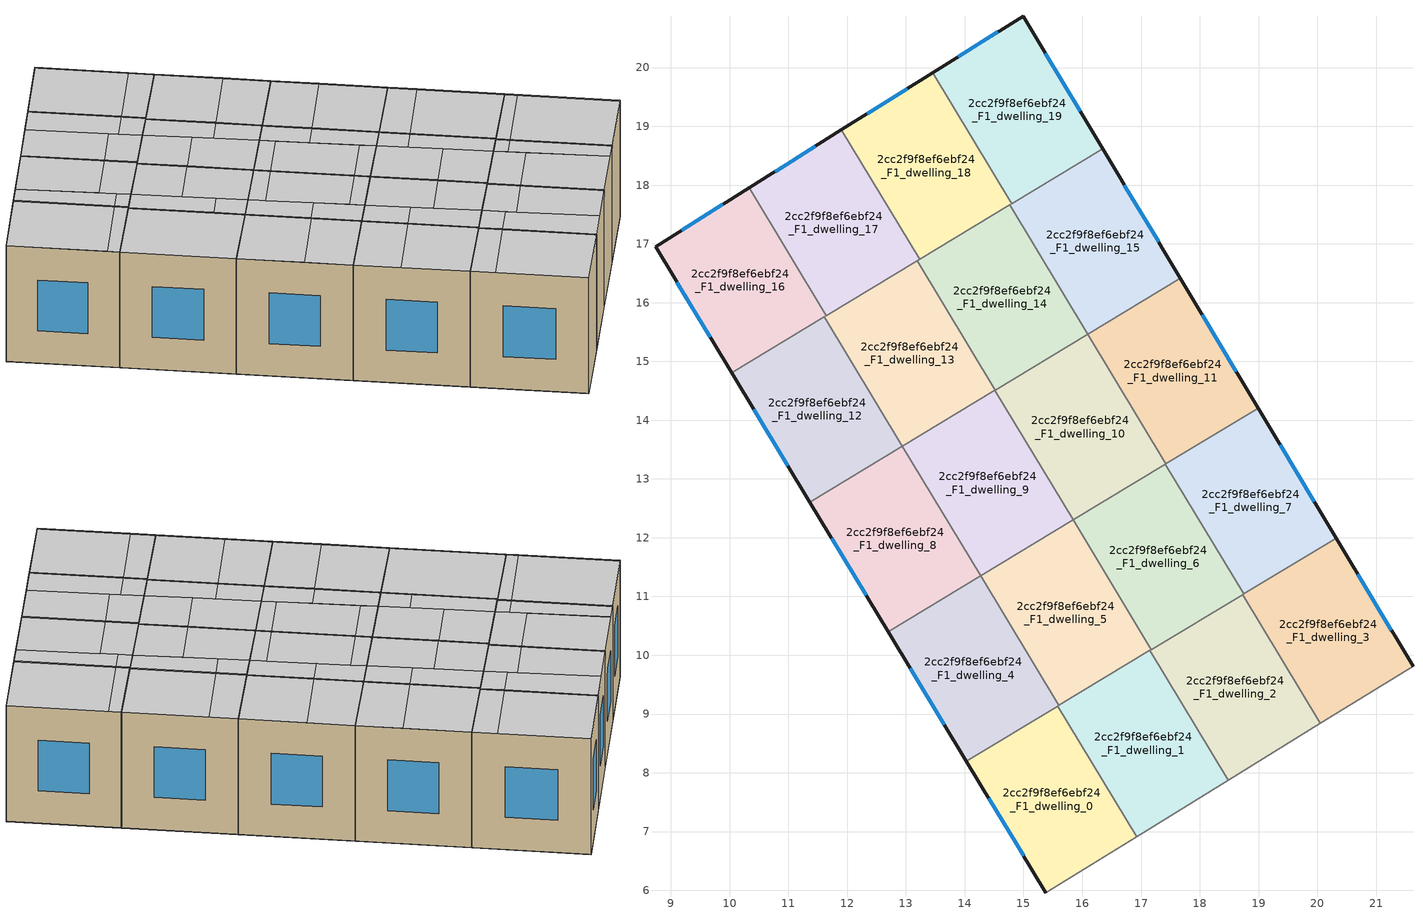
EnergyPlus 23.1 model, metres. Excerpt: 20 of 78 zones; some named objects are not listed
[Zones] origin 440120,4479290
2cc2f9f8ef6ebf24_F1_dwelling_0
 floor to 2cc2f9f8ef6ebf24_F0_dwelling_0 (EU_floor_Construction): 16.93,6.91 15.58,9.13 14.03,8.2 15.38,5.96 z3
 wall outside (EU_wall_Construction): 15.38,5.96 14.03,8.2 z3:6
 wall to 2cc2f9f8ef6ebf24_F1_dwelling_1 (EU_wall_Construction): 15.58,9.13 16.93,6.91 z3:6
 wall adiabatic (EU_wall_Construction): 16.93,6.91 15.38,5.96 z3:6
 wall to 2cc2f9f8ef6ebf24_F1_dwelling_4 (EU_wall_Construction): 14.03,8.2 15.58,9.13 z3:6
 window (EU_Window_Construction): 15,6.58 14.41,7.57 z3.84:5.16
 ceiling to 2cc2f9f8ef6ebf24_F2_dwelling_5 (EU_floor_Construction): 15.86,8.68 16.93,6.91 15.38,5.96 14.32,7.71 z6
 ceiling adiabatic (EU_roof_Construction): 15.58,9.13 15.86,8.68 14.32,7.71 14.03,8.2 z6
2cc2f9f8ef6ebf24_F1_dwelling_1
 floor to 2cc2f9f8ef6ebf24_F0_dwelling_1 (EU_floor_Construction): 18.48,7.87 17.15,10.08 15.58,9.13 16.93,6.91 z3
 wall to 2cc2f9f8ef6ebf24_F1_dwelling_2 (EU_wall_Construction): 17.15,10.08 18.48,7.87 z3:6
 wall adiabatic (EU_wall_Construction): 18.48,7.87 16.93,6.91 z3:6
 wall to 2cc2f9f8ef6ebf24_F1_dwelling_5 (EU_wall_Construction): 15.6,9.14 17.15,10.08 z3:6
 wall to 2cc2f9f8ef6ebf24_F1_dwelling_4 (EU_wall_Construction): 15.58,9.13 15.6,9.14 z3:6
 ceiling to 2cc2f9f8ef6ebf24_F2_dwelling_12 (EU_floor_Construction): 17.54,9.44 18.48,7.87 17.57,7.31 16.59,8.85 z6
 ceiling to 2cc2f9f8ef6ebf24_F2_dwelling_5 (EU_floor_Construction): 16.47,9.06 17.57,7.31 16.93,6.91 15.86,8.68 z6
 ceiling adiabatic (EU_roof_Construction): 17.15,10.08 17.54,9.44 16.6,8.85 16.19,9.5 z6; 16.19,9.5 16.47,9.06 15.86,8.68 15.58,9.13 z6
2cc2f9f8ef6ebf24_F1_dwelling_10
 floor to 2cc2f9f8ef6ebf24_F0_dwelling_10 (EU_floor_Construction): 17.42,13.26 16.09,15.46 14.52,14.51 15.85,12.3 z3
 wall to 2cc2f9f8ef6ebf24_F1_dwelling_9 (EU_wall_Construction): 15.85,12.3 14.52,14.51 z3:6
 wall to 2cc2f9f8ef6ebf24_F1_dwelling_11 (EU_wall_Construction): 16.09,15.46 17.42,13.26 z3:6
 wall to 2cc2f9f8ef6ebf24_F1_dwelling_14 (EU_wall_Construction): 14.52,14.51 16.09,15.46 z3:6
 wall to 2cc2f9f8ef6ebf24_F1_dwelling_6 (EU_wall_Construction): 17.42,13.25 15.85,12.3 z3:6
 ceiling to 2cc2f9f8ef6ebf24_F2_dwelling_9 (EU_floor_Construction): 15.74,14.83 16.72,13.28 15.66,12.61 14.71,14.19 z6
 ceiling to 2cc2f9f8ef6ebf24_F2_dwelling_16 (EU_floor_Construction): 16.66,14.52 17.42,13.26 16.92,12.95 16.14,14.19 z6
 ceiling to 2cc2f9f8ef6ebf24_F2_dwelling_10 (EU_floor_Construction): 16.72,13.27 16.92,12.95 15.85,12.3 15.66,12.61 z6
 ceiling to 2cc2f9f8ef6ebf24_F2_dwelling_8 (EU_floor_Construction): 15.55,15.13 15.74,14.83 14.71,14.19 14.52,14.51 z6
 ceiling to 2cc2f9f8ef6ebf24_F2_dwelling_15 (EU_floor_Construction): 16.09,15.46 16.66,14.52 16.14,14.19 15.55,15.13 z6
2cc2f9f8ef6ebf24_F1_dwelling_11
 floor to 2cc2f9f8ef6ebf24_F0_dwelling_11 (EU_floor_Construction): 18.99,14.21 17.67,16.41 16.09,15.46 17.42,13.26 z3
 wall outside (EU_wall_Construction): 17.67,16.41 18.99,14.21 z3:6
 wall to 2cc2f9f8ef6ebf24_F1_dwelling_15 (EU_wall_Construction): 16.1,15.46 17.67,16.41 z3:6
 wall to 2cc2f9f8ef6ebf24_F1_dwelling_7 (EU_wall_Construction): 18.99,14.21 17.42,13.26 z3:6
 window (EU_Window_Construction): 18.04,15.79 18.62,14.83 z3.84:5.16
 ceiling to 2cc2f9f8ef6ebf24_F2_dwelling_16 (EU_floor_Construction): 18.22,15.5 18.99,14.21 17.42,13.26 16.66,14.52 z6
 ceiling adiabatic (EU_roof_Construction): 17.67,16.41 18.22,15.5 16.66,14.52 16.09,15.46 z6
2cc2f9f8ef6ebf24_F1_dwelling_12
 floor to 2cc2f9f8ef6ebf24_F0_dwelling_12 (EU_floor_Construction): 12.94,13.56 11.61,15.76 10.03,14.81 11.36,12.61 z3
 wall outside (EU_wall_Construction): 11.36,12.61 10.03,14.81 z3:6
 wall to 2cc2f9f8ef6ebf24_F1_dwelling_13 (EU_wall_Construction): 11.61,15.76 12.94,13.56 z3:6
 wall to 2cc2f9f8ef6ebf24_F1_dwelling_16 (EU_wall_Construction): 10.03,14.81 11.61,15.76 z3:6
 wall to 2cc2f9f8ef6ebf24_F1_dwelling_8 (EU_wall_Construction): 12.94,13.56 11.36,12.61 z3:6
 window (EU_Window_Construction): 10.99,13.22 10.41,14.19 z3.84:5.16
 ceiling adiabatic (EU_roof_Construction): 11.61,15.76 12.94,13.56 11.36,12.61 10.03,14.81 z6
2cc2f9f8ef6ebf24_F1_dwelling_13
 floor to 2cc2f9f8ef6ebf24_F0_dwelling_13 (EU_floor_Construction): 14.52,14.51 13.19,16.71 11.61,15.76 12.94,13.56 z3
 wall to 2cc2f9f8ef6ebf24_F1_dwelling_14 (EU_wall_Construction): 13.19,16.71 14.52,14.51 z3:6
 wall to 2cc2f9f8ef6ebf24_F1_dwelling_17 (EU_wall_Construction): 11.64,15.78 13.19,16.71 z3:6
 wall to 2cc2f9f8ef6ebf24_F1_dwelling_9 (EU_wall_Construction): 14.51,14.51 12.94,13.56 z3:6
 wall to 2cc2f9f8ef6ebf24_F1_dwelling_16 (EU_wall_Construction): 11.61,15.76 11.64,15.78 z3:6
 ceiling adiabatic (EU_roof_Construction): 13.76,15.76 14.52,14.51 13.45,13.86 12.68,15.08 z6
 ceiling to 2cc2f9f8ef6ebf24_F2_dwelling_7 (EU_floor_Construction): 13.19,16.71 13.76,15.76 12.68,15.08 12.08,16.04 z6
 ceiling to 2cc2f9f8ef6ebf24_F2_dwelling_1 (EU_floor_Construction): 12.08,16.04 13.07,14.46 12.58,14.15 11.61,15.76 z6
 ceiling to 2cc2f9f8ef6ebf24_F2_dwelling_2 (EU_floor_Construction): 13.07,14.46 13.45,13.86 12.94,13.56 12.58,14.15 z6
2cc2f9f8ef6ebf24_F1_dwelling_14
 floor to 2cc2f9f8ef6ebf24_F0_dwelling_14 (EU_floor_Construction): 16.1,15.46 14.77,17.67 13.19,16.71 14.52,14.51 z3
 wall to 2cc2f9f8ef6ebf24_F1_dwelling_15 (EU_wall_Construction): 14.77,17.67 16.1,15.46 z3:6
 wall to 2cc2f9f8ef6ebf24_F1_dwelling_18 (EU_wall_Construction): 13.23,16.74 14.77,17.67 z3:6
 wall to 2cc2f9f8ef6ebf24_F1_dwelling_17 (EU_wall_Construction): 13.19,16.71 13.23,16.74 z3:6
 ceiling to 2cc2f9f8ef6ebf24_F2_dwelling_7 (EU_floor_Construction): 14.18,17.31 14.76,16.39 13.76,15.76 13.19,16.71 z6
 ceiling to 2cc2f9f8ef6ebf24_F2_dwelling_8 (EU_floor_Construction): 14.76,16.39 15.55,15.13 14.52,14.51 13.76,15.76 z6
 ceiling to 2cc2f9f8ef6ebf24_F2_dwelling_14 (EU_floor_Construction): 14.77,17.67 15.56,16.34 15.01,15.99 14.18,17.31 z6
 ceiling to 2cc2f9f8ef6ebf24_F2_dwelling_15 (EU_floor_Construction): 15.56,16.34 16.1,15.46 15.55,15.13 15.01,15.99 z6
2cc2f9f8ef6ebf24_F1_dwelling_15
 floor to 2cc2f9f8ef6ebf24_F0_dwelling_15 (EU_floor_Construction): 17.67,16.41 16.35,18.62 14.77,17.67 16.1,15.46 z3
 wall outside (EU_wall_Construction): 16.35,18.62 17.67,16.41 z3:6
 wall to 2cc2f9f8ef6ebf24_F1_dwelling_19 (EU_wall_Construction): 14.8,17.69 16.35,18.62 z3:6
 wall to 2cc2f9f8ef6ebf24_F1_dwelling_18 (EU_wall_Construction): 14.77,17.67 14.8,17.69 z3:6
 window (EU_Window_Construction): 16.72,18 17.3,17.03 z3.84:5.16
 ceiling to 2cc2f9f8ef6ebf24_F2_dwelling_14 (EU_floor_Construction): 16.35,18.62 17.12,17.32 15.56,16.34 14.77,17.67 z6
 ceiling adiabatic (EU_roof_Construction): 17.12,17.32 17.67,16.41 16.1,15.46 15.56,16.34 z6
2cc2f9f8ef6ebf24_F1_dwelling_16
 floor to 2cc2f9f8ef6ebf24_F0_dwelling_16 (EU_floor_Construction): 11.64,15.78 10.33,17.95 8.74,16.95 10.03,14.81 z3
 wall outside (EU_wall_Construction): 10.03,14.81 8.74,16.95 10.33,17.95 z3:6
 wall to 2cc2f9f8ef6ebf24_F1_dwelling_17 (EU_wall_Construction): 10.33,17.95 11.64,15.78 z3:6
 window (EU_Window_Construction): 9.67,15.41 9.1,16.35 / 9.19,17.23 9.88,17.67 z3.84:5.16
 ceiling to 2cc2f9f8ef6ebf24_F2_dwelling_0 (EU_floor_Construction): 10.33,17.95 11.48,16.05 9.89,15.05 8.74,16.95 z6
 ceiling to 2cc2f9f8ef6ebf24_F2_dwelling_1 (EU_floor_Construction): 11.48,16.05 11.64,15.78 10.03,14.81 9.89,15.05 z6
2cc2f9f8ef6ebf24_F1_dwelling_17
 floor to 2cc2f9f8ef6ebf24_F0_dwelling_17 (EU_floor_Construction): 13.23,16.74 11.9,18.94 10.33,17.95 11.64,15.78 z3
 wall outside (EU_wall_Construction): 10.33,17.95 11.9,18.94 z3:6
 wall to 2cc2f9f8ef6ebf24_F1_dwelling_18 (EU_wall_Construction): 11.9,18.94 13.23,16.74 z3:6
 window (EU_Window_Construction): 10.77,18.23 11.46,18.66 z3.84:5.16
 ceiling to 2cc2f9f8ef6ebf24_F2_dwelling_0 (EU_floor_Construction): 10.72,18.19 11.91,16.31 11.48,16.05 10.33,17.95 z6
 ceiling to 2cc2f9f8ef6ebf24_F2_dwelling_6 (EU_floor_Construction): 11.9,18.94 12.85,17.36 11.7,16.64 10.72,18.2 z6
 ceiling to 2cc2f9f8ef6ebf24_F2_dwelling_1 (EU_floor_Construction): 11.91,16.31 12.08,16.04 11.64,15.78 11.48,16.05 z6
 ceiling adiabatic (EU_roof_Construction): 12.85,17.36 13.23,16.74 12.08,16.04 11.91,16.31 10.72,18.19 11.7,16.64 z6
2cc2f9f8ef6ebf24_F1_dwelling_18
 floor to 2cc2f9f8ef6ebf24_F0_dwelling_18 (EU_floor_Construction): 14.8,17.69 13.46,19.91 11.9,18.94 13.23,16.74 z3
 wall outside (EU_wall_Construction): 11.9,18.94 13.46,19.91 z3:6
 wall to 2cc2f9f8ef6ebf24_F1_dwelling_19 (EU_wall_Construction): 13.46,19.91 14.8,17.69 z3:6
 window (EU_Window_Construction): 12.34,19.21 13.02,19.64 z3.84:5.16
 ceiling to 2cc2f9f8ef6ebf24_F2_dwelling_6 (EU_floor_Construction): 12.8,19.5 13.78,17.95 12.85,17.36 11.9,18.94 z6
 ceiling to 2cc2f9f8ef6ebf24_F2_dwelling_13 (EU_floor_Construction): 13.46,19.91 14.52,18.15 13.9,17.76 12.8,19.5 z6
 ceiling to 2cc2f9f8ef6ebf24_F2_dwelling_14 (EU_floor_Construction): 14.52,18.15 14.8,17.69 14.18,17.31 13.9,17.76 z6
 ceiling to 2cc2f9f8ef6ebf24_F2_dwelling_7 (EU_floor_Construction): 13.78,17.95 14.18,17.31 13.23,16.74 12.85,17.36 z6
2cc2f9f8ef6ebf24_F1_dwelling_19
 floor to 2cc2f9f8ef6ebf24_F0_dwelling_19 (EU_floor_Construction): 16.35,18.62 14.99,20.88 13.46,19.91 14.8,17.69 z3
 wall outside (EU_wall_Construction): 13.46,19.91 14.99,20.88 16.35,18.62 z3:6
 window (EU_Window_Construction): 13.89,20.18 14.56,20.61 / 15.37,20.24 15.97,19.25 z3.84:5.16
 ceiling to 2cc2f9f8ef6ebf24_F2_dwelling_13 (EU_floor_Construction): 14.99,20.88 16.05,19.12 14.52,18.15 13.46,19.91 z6
 ceiling to 2cc2f9f8ef6ebf24_F2_dwelling_14 (EU_floor_Construction): 16.05,19.12 16.35,18.62 14.8,17.69 14.52,18.15 z6
2cc2f9f8ef6ebf24_F1_dwelling_2
 floor to 2cc2f9f8ef6ebf24_F0_dwelling_2 (EU_floor_Construction): 20.05,8.84 18.73,11.03 17.15,10.08 18.48,7.87 z3
 wall to 2cc2f9f8ef6ebf24_F1_dwelling_3 (EU_wall_Construction): 18.73,11.03 20.05,8.84 z3:6
 wall adiabatic (EU_wall_Construction): 20.05,8.84 18.48,7.87 z3:6
 wall to 2cc2f9f8ef6ebf24_F1_dwelling_6 (EU_wall_Construction): 17.18,10.1 18.73,11.03 z3:6
 wall to 2cc2f9f8ef6ebf24_F1_dwelling_5 (EU_wall_Construction): 17.15,10.08 17.18,10.1 z3:6
 ceiling to 2cc2f9f8ef6ebf24_F2_dwelling_12 (EU_floor_Construction): 18.67,10.16 19.66,8.59 18.48,7.87 17.54,9.44 z6
 ceiling to 2cc2f9f8ef6ebf24_F2_dwelling_18 (EU_floor_Construction): 18.89,10.76 20.05,8.84 19.66,8.59 18.47,10.49 z6
 ceiling to 2cc2f9f8ef6ebf24_F2_dwelling_17 (EU_floor_Construction): 18.73,11.03 18.89,10.76 18.47,10.49 18.29,10.77 z6
 ceiling to 2cc2f9f8ef6ebf24_F2_dwelling_11 (EU_floor_Construction): 18.29,10.77 18.67,10.16 17.54,9.44 17.15,10.08 z6
2cc2f9f8ef6ebf24_F1_dwelling_3
 floor to 2cc2f9f8ef6ebf24_F0_dwelling_3 (EU_floor_Construction): 21.63,9.81 20.32,12 18.73,11.03 20.05,8.84 z3
 wall outside (EU_wall_Construction): 20.32,12 21.63,9.81 z3:6
 wall adiabatic (EU_wall_Construction): 21.63,9.81 20.05,8.84 z3:6
 wall to 2cc2f9f8ef6ebf24_F1_dwelling_7 (EU_wall_Construction): 18.75,11.05 20.32,12 z3:6
 wall to 2cc2f9f8ef6ebf24_F1_dwelling_6 (EU_wall_Construction): 18.73,11.03 18.75,11.05 z3:6
 window (EU_Window_Construction): 20.69,11.38 21.26,10.43 z3.84:5.16
 ceiling to 2cc2f9f8ef6ebf24_F2_dwelling_18 (EU_floor_Construction): 20.47,11.75 21.63,9.81 20.05,8.84 18.89,10.76 z6
 ceiling to 2cc2f9f8ef6ebf24_F2_dwelling_17 (EU_floor_Construction): 20.32,11.99 20.47,11.75 18.89,10.76 18.73,11.03 z6
2cc2f9f8ef6ebf24_F1_dwelling_4
 floor to 2cc2f9f8ef6ebf24_F0_dwelling_4 (EU_floor_Construction): 15.6,9.14 14.27,11.35 12.7,10.4 14.03,8.2 z3
 wall outside (EU_wall_Construction): 14.03,8.2 12.7,10.4 z3:6
 wall to 2cc2f9f8ef6ebf24_F1_dwelling_5 (EU_wall_Construction): 14.27,11.35 15.6,9.14 z3:6
 wall to 2cc2f9f8ef6ebf24_F1_dwelling_8 (EU_wall_Construction): 12.7,10.4 14.27,11.35 z3:6
 window (EU_Window_Construction): 13.65,8.81 13.07,9.78 z3.84:5.16
 ceiling to 2cc2f9f8ef6ebf24_F2_dwelling_3 (EU_floor_Construction): 14.27,11.35 14.79,10.48 13.24,9.51 12.7,10.4 z6
 ceiling to 2cc2f9f8ef6ebf24_F2_dwelling_4 (EU_floor_Construction): 14.79,10.48 15.6,9.14 14.03,8.2 13.24,9.51 z6
2cc2f9f8ef6ebf24_F1_dwelling_5
 floor to 2cc2f9f8ef6ebf24_F0_dwelling_5 (EU_floor_Construction): 17.18,10.1 15.84,12.3 14.27,11.35 15.6,9.14 z3
 wall to 2cc2f9f8ef6ebf24_F1_dwelling_6 (EU_wall_Construction): 15.84,12.3 17.18,10.1 z3:6
 wall to 2cc2f9f8ef6ebf24_F1_dwelling_9 (EU_wall_Construction): 14.27,11.35 15.84,12.3 z3:6
 ceiling to 2cc2f9f8ef6ebf24_F2_dwelling_10 (EU_floor_Construction): 15.84,12.3 16.61,11.04 15.62,10.41 14.82,11.68 z6
 ceiling to 2cc2f9f8ef6ebf24_F2_dwelling_11 (EU_floor_Construction): 16.61,11.04 17.18,10.1 16.19,9.5 15.62,10.41 z6
 ceiling to 2cc2f9f8ef6ebf24_F2_dwelling_3 (EU_floor_Construction): 14.82,11.68 15.35,10.83 14.79,10.48 14.27,11.35 z6
 ceiling adiabatic (EU_roof_Construction): 15.35,10.83 16.19,9.5 15.6,9.14 14.79,10.48 z6
2cc2f9f8ef6ebf24_F1_dwelling_6
 floor to 2cc2f9f8ef6ebf24_F0_dwelling_6 (EU_floor_Construction): 18.75,11.05 17.42,13.25 15.84,12.3 17.18,10.1 z3
 wall to 2cc2f9f8ef6ebf24_F1_dwelling_7 (EU_wall_Construction): 17.42,13.25 18.75,11.05 z3:6
 ceiling to 2cc2f9f8ef6ebf24_F2_dwelling_10 (EU_floor_Construction): 16.92,12.95 17.7,11.72 16.61,11.04 15.84,12.3 z6
 ceiling to 2cc2f9f8ef6ebf24_F2_dwelling_11 (EU_floor_Construction): 17.7,11.72 18.29,10.77 17.18,10.1 16.61,11.04 z6
 ceiling to 2cc2f9f8ef6ebf24_F2_dwelling_17 (EU_floor_Construction): 17.77,12.66 18.75,11.05 18.29,10.77 17.29,12.36 z6
 ceiling to 2cc2f9f8ef6ebf24_F2_dwelling_16 (EU_floor_Construction): 17.42,13.25 17.77,12.66 17.29,12.36 16.92,12.95 z6
2cc2f9f8ef6ebf24_F1_dwelling_7
 floor to 2cc2f9f8ef6ebf24_F0_dwelling_7 (EU_floor_Construction): 20.32,12 18.99,14.21 17.42,13.25 18.75,11.05 z3
 wall outside (EU_wall_Construction): 18.99,14.21 20.32,12 z3:6
 window (EU_Window_Construction): 19.37,13.58 19.95,12.62 z3.84:5.16
 ceiling to 2cc2f9f8ef6ebf24_F2_dwelling_17 (EU_floor_Construction): 19.33,13.64 20.32,11.99 18.75,11.05 17.77,12.66 z6
 ceiling to 2cc2f9f8ef6ebf24_F2_dwelling_16 (EU_floor_Construction): 18.99,14.21 19.33,13.64 17.77,12.66 17.42,13.25 z6
2cc2f9f8ef6ebf24_F1_dwelling_8
 floor to 2cc2f9f8ef6ebf24_F0_dwelling_8 (EU_floor_Construction): 14.27,11.35 12.94,13.56 11.36,12.61 12.7,10.4 z3
 wall outside (EU_wall_Construction): 12.7,10.4 11.36,12.61 z3:6
 wall to 2cc2f9f8ef6ebf24_F1_dwelling_9 (EU_wall_Construction): 12.94,13.56 14.27,11.35 z3:6
 window (EU_Window_Construction): 12.32,11.02 11.74,11.99 z3.84:5.16
 ceiling to 2cc2f9f8ef6ebf24_F2_dwelling_2 (EU_floor_Construction): 12.94,13.56 13.7,12.3 12.14,11.32 11.36,12.61 z6
 ceiling to 2cc2f9f8ef6ebf24_F2_dwelling_3 (EU_floor_Construction): 13.7,12.3 14.27,11.35 12.7,10.4 12.14,11.32 z6
2cc2f9f8ef6ebf24_F1_dwelling_9
 floor to 2cc2f9f8ef6ebf24_F0_dwelling_9 (EU_floor_Construction): 15.85,12.3 14.52,14.51 12.94,13.56 14.27,11.35 16.88,12.93 z3
 wall adiabatic (EU_wall_Construction): 15.85,12.3 16.88,12.93 15.85,12.3 z3:6
 ceiling to 2cc2f9f8ef6ebf24_F2_dwelling_9 (EU_floor_Construction): 14.71,14.19 15.66,12.61 14.64,11.97 13.66,13.53 z6
 ceiling to 2cc2f9f8ef6ebf24_F2_dwelling_3 (EU_floor_Construction): 14.22,12.63 14.82,11.68 14.27,11.35 13.7,12.3 z6
 ceiling to 2cc2f9f8ef6ebf24_F2_dwelling_2 (EU_floor_Construction): 13.45,13.86 14.22,12.63 13.7,12.3 12.94,13.56 z6
 ceiling to 2cc2f9f8ef6ebf24_F2_dwelling_10 (EU_floor_Construction): 16.68,12.81 14.82,11.68 14.64,11.97 15.66,12.61 15.85,12.3 z6
 ceiling to 2cc2f9f8ef6ebf24_F2_dwelling_8 (EU_floor_Construction): 14.52,14.51 14.71,14.19 13.66,13.53 13.45,13.86 z6
[Building]
EU S2 Campaign: North Axis=0; Terrain=City; Solar Distribution=FullExterior
[Site:Location]
Madrid: Latitude=40.5; Longitude=-3.5; Time Zone=1; Elevation=609
[SizingPeriod:WeatherFileDays]
AnnualSizingPeriod: Begin Month=1; Begin Day of Month=1; End Month=12; End Day of Month=31; Day of Week for Start Day=Monday; Use Weather File Daylight Saving Period=No; Use Weather File Rain and Snow Indicators=No
[MATERIAL]
EU_InternalMass_Material: Roughness=MediumRough; Thickness=0.1; Conductivity=1; Density=1800; Specific Heat=900; Thermal Absorptance=0.9; Solar Absorptance=0.7; Visible Absorptance=0.7
[MATERIAL:NOMASS] Roughness=MediumRough; Thermal Absorptance=0.9; Solar Absorptance=0.7; Visible Absorptance=0.7
Name | Thermal Resistance
EU_wall_NoMass; EU_roof_NoMass | 2.16768
EU_floor_NoMass | 1.14339
[WINDOWMATERIAL:SIMPLEGLAZINGSYSTEM]
EU_Window_SimpleGlazing: UFactor=3.23888; Solar Heat Gain Coefficient=0.85; Visible Transmittance=0.85
[CONSTRUCTION]
EU_wall_Construction: EU_wall_NoMass
EU_roof_Construction: EU_roof_NoMass
EU_floor_Construction: EU_floor_NoMass
EU_InternalMass_Construction: EU_InternalMass_Material
EU_Window_Construction: EU_Window_SimpleGlazing
[ZONE] Type=1; Multiplier=1; Ceiling Height=autocalculate; Floor Area=autocalculate; Part of Total Floor Area=Yes
Name | Volume
2cc2f9f8ef6ebf24_F1_dwelling_0; 2cc2f9f8ef6ebf24_F1_dwelling_6 | 14.2134
2cc2f9f8ef6ebf24_F1_dwelling_1; 2cc2f9f8ef6ebf24_F1_dwelling_7 | 14.2207
2cc2f9f8ef6ebf24_F1_dwelling_10; 2cc2f9f8ef6ebf24_F1_dwelling_11 | 14.2159
2cc2f9f8ef6ebf24_F1_dwelling_12 | 14.2112
2cc2f9f8ef6ebf24_F1_dwelling_13; 2cc2f9f8ef6ebf24_F1_dwelling_14 | 14.2174
2cc2f9f8ef6ebf24_F1_dwelling_15 | 14.2119
2cc2f9f8ef6ebf24_F1_dwelling_16; 2cc2f9f8ef6ebf24_F1_dwelling_2 | 14.217
2cc2f9f8ef6ebf24_F1_dwelling_17 | 14.224
2cc2f9f8ef6ebf24_F1_dwelling_18; 2cc2f9f8ef6ebf24_F1_dwelling_8 | 14.2181
2cc2f9f8ef6ebf24_F1_dwelling_19 | 14.2115
2cc2f9f8ef6ebf24_F1_dwelling_3 | 14.2156
2cc2f9f8ef6ebf24_F1_dwelling_4 | 14.2137
2cc2f9f8ef6ebf24_F1_dwelling_5 | 14.2203
2cc2f9f8ef6ebf24_F1_dwelling_9 | 14.2233
[INTERNALMASS] Construction=EU_InternalMass_Construction
Name | Zone or ZoneList | Surface Area
2cc2f9f8ef6ebf24_F1_dwelling_0_EU_InternalMass | 2cc2f9f8ef6ebf24_F1_dwelling_0 | 4.73775
2cc2f9f8ef6ebf24_F1_dwelling_1_EU_InternalMass | 2cc2f9f8ef6ebf24_F1_dwelling_1 | 4.74036
2cc2f9f8ef6ebf24_F1_dwelling_2_EU_InternalMass | 2cc2f9f8ef6ebf24_F1_dwelling_2 | 4.73897
2cc2f9f8ef6ebf24_F1_dwelling_3_EU_InternalMass | 2cc2f9f8ef6ebf24_F1_dwelling_3 | 4.73859
2cc2f9f8ef6ebf24_F1_dwelling_4_EU_InternalMass | 2cc2f9f8ef6ebf24_F1_dwelling_4 | 4.73784
2cc2f9f8ef6ebf24_F1_dwelling_5_EU_InternalMass | 2cc2f9f8ef6ebf24_F1_dwelling_5 | 4.74005
2cc2f9f8ef6ebf24_F1_dwelling_6_EU_InternalMass | 2cc2f9f8ef6ebf24_F1_dwelling_6 | 4.73784
2cc2f9f8ef6ebf24_F1_dwelling_7_EU_InternalMass | 2cc2f9f8ef6ebf24_F1_dwelling_7 | 4.74022
2cc2f9f8ef6ebf24_F1_dwelling_8_EU_InternalMass | 2cc2f9f8ef6ebf24_F1_dwelling_8 | 4.73949
2cc2f9f8ef6ebf24_F1_dwelling_9_EU_InternalMass | 2cc2f9f8ef6ebf24_F1_dwelling_9 | 4.74175
2cc2f9f8ef6ebf24_F1_dwelling_10_EU_InternalMass | 2cc2f9f8ef6ebf24_F1_dwelling_10 | 4.73866
2cc2f9f8ef6ebf24_F1_dwelling_11_EU_InternalMass | 2cc2f9f8ef6ebf24_F1_dwelling_11 | 4.73871
2cc2f9f8ef6ebf24_F1_dwelling_12_EU_InternalMass | 2cc2f9f8ef6ebf24_F1_dwelling_12 | 4.73714
2cc2f9f8ef6ebf24_F1_dwelling_13_EU_InternalMass | 2cc2f9f8ef6ebf24_F1_dwelling_13 | 4.73909
2cc2f9f8ef6ebf24_F1_dwelling_14_EU_InternalMass | 2cc2f9f8ef6ebf24_F1_dwelling_14 | 4.73909
2cc2f9f8ef6ebf24_F1_dwelling_15_EU_InternalMass | 2cc2f9f8ef6ebf24_F1_dwelling_15 | 4.73731
2cc2f9f8ef6ebf24_F1_dwelling_16_EU_InternalMass | 2cc2f9f8ef6ebf24_F1_dwelling_16 | 4.73899
2cc2f9f8ef6ebf24_F1_dwelling_17_EU_InternalMass | 2cc2f9f8ef6ebf24_F1_dwelling_17 | 4.74127
2cc2f9f8ef6ebf24_F1_dwelling_18_EU_InternalMass | 2cc2f9f8ef6ebf24_F1_dwelling_18 | 4.73935
2cc2f9f8ef6ebf24_F1_dwelling_19_EU_InternalMass | 2cc2f9f8ef6ebf24_F1_dwelling_19 | 4.73727
[OTHEREQUIPMENT] Fuel Type=Electricity; Design Level Calculation Method=Watts/Area; Power per Zone Floor Area=1; Fraction Latent=0; Fraction Radiant=0; Fraction Lost=0; Carbon Dioxide Generation Rate=0; EndUse Subcategory=EU_Step8_InternalGains
Name | Zone or ZoneList or Space or SpaceList | Schedule
EU_Step8_InternalGain_2cc2f9f8ef6ebf24_F1_dwelling_0_f000 | 2cc2f9f8ef6ebf24_F1_dwelling_0 | EU_Step8_GainSchedule_2cc2f9f8ef6ebf24_F1_dwelling_0_f000
EU_Step8_InternalGain_2cc2f9f8ef6ebf24_F1_dwelling_1_f000 | 2cc2f9f8ef6ebf24_F1_dwelling_1 | EU_Step8_GainSchedule_2cc2f9f8ef6ebf24_F1_dwelling_1_f000
EU_Step8_InternalGain_2cc2f9f8ef6ebf24_F1_dwelling_2_f000 | 2cc2f9f8ef6ebf24_F1_dwelling_2 | EU_Step8_GainSchedule_2cc2f9f8ef6ebf24_F1_dwelling_2_f000
EU_Step8_InternalGain_2cc2f9f8ef6ebf24_F1_dwelling_3_f000 | 2cc2f9f8ef6ebf24_F1_dwelling_3 | EU_Step8_GainSchedule_2cc2f9f8ef6ebf24_F1_dwelling_3_f000
EU_Step8_InternalGain_2cc2f9f8ef6ebf24_F1_dwelling_4_f000 | 2cc2f9f8ef6ebf24_F1_dwelling_4 | EU_Step8_GainSchedule_2cc2f9f8ef6ebf24_F1_dwelling_4_f000
EU_Step8_InternalGain_2cc2f9f8ef6ebf24_F1_dwelling_5_f000 | 2cc2f9f8ef6ebf24_F1_dwelling_5 | EU_Step8_GainSchedule_2cc2f9f8ef6ebf24_F1_dwelling_5_f000
EU_Step8_InternalGain_2cc2f9f8ef6ebf24_F1_dwelling_6_f000 | 2cc2f9f8ef6ebf24_F1_dwelling_6 | EU_Step8_GainSchedule_2cc2f9f8ef6ebf24_F1_dwelling_6_f000
EU_Step8_InternalGain_2cc2f9f8ef6ebf24_F1_dwelling_7_f000 | 2cc2f9f8ef6ebf24_F1_dwelling_7 | EU_Step8_GainSchedule_2cc2f9f8ef6ebf24_F1_dwelling_7_f000
EU_Step8_InternalGain_2cc2f9f8ef6ebf24_F1_dwelling_8_f000 | 2cc2f9f8ef6ebf24_F1_dwelling_8 | EU_Step8_GainSchedule_2cc2f9f8ef6ebf24_F1_dwelling_8_f000
EU_Step8_InternalGain_2cc2f9f8ef6ebf24_F1_dwelling_9_f000 | 2cc2f9f8ef6ebf24_F1_dwelling_9 | EU_Step8_GainSchedule_2cc2f9f8ef6ebf24_F1_dwelling_9_f000
EU_Step8_InternalGain_2cc2f9f8ef6ebf24_F1_dwelling_10_f000 | 2cc2f9f8ef6ebf24_F1_dwelling_10 | EU_Step8_GainSchedule_2cc2f9f8ef6ebf24_F1_dwelling_10_f000
EU_Step8_InternalGain_2cc2f9f8ef6ebf24_F1_dwelling_11_f000 | 2cc2f9f8ef6ebf24_F1_dwelling_11 | EU_Step8_GainSchedule_2cc2f9f8ef6ebf24_F1_dwelling_11_f000
EU_Step8_InternalGain_2cc2f9f8ef6ebf24_F1_dwelling_12_f000 | 2cc2f9f8ef6ebf24_F1_dwelling_12 | EU_Step8_GainSchedule_2cc2f9f8ef6ebf24_F1_dwelling_12_f000
EU_Step8_InternalGain_2cc2f9f8ef6ebf24_F1_dwelling_13_f000 | 2cc2f9f8ef6ebf24_F1_dwelling_13 | EU_Step8_GainSchedule_2cc2f9f8ef6ebf24_F1_dwelling_13_f000
EU_Step8_InternalGain_2cc2f9f8ef6ebf24_F1_dwelling_14_f000 | 2cc2f9f8ef6ebf24_F1_dwelling_14 | EU_Step8_GainSchedule_2cc2f9f8ef6ebf24_F1_dwelling_14_f000
EU_Step8_InternalGain_2cc2f9f8ef6ebf24_F1_dwelling_15_f000 | 2cc2f9f8ef6ebf24_F1_dwelling_15 | EU_Step8_GainSchedule_2cc2f9f8ef6ebf24_F1_dwelling_15_f000
EU_Step8_InternalGain_2cc2f9f8ef6ebf24_F1_dwelling_16_f000 | 2cc2f9f8ef6ebf24_F1_dwelling_16 | EU_Step8_GainSchedule_2cc2f9f8ef6ebf24_F1_dwelling_16_f000
EU_Step8_InternalGain_2cc2f9f8ef6ebf24_F1_dwelling_17_f000 | 2cc2f9f8ef6ebf24_F1_dwelling_17 | EU_Step8_GainSchedule_2cc2f9f8ef6ebf24_F1_dwelling_17_f000
EU_Step8_InternalGain_2cc2f9f8ef6ebf24_F1_dwelling_18_f000 | 2cc2f9f8ef6ebf24_F1_dwelling_18 | EU_Step8_GainSchedule_2cc2f9f8ef6ebf24_F1_dwelling_18_f000
EU_Step8_InternalGain_2cc2f9f8ef6ebf24_F1_dwelling_19_f000 | 2cc2f9f8ef6ebf24_F1_dwelling_19 | EU_Step8_GainSchedule_2cc2f9f8ef6ebf24_F1_dwelling_19_f000
[ZONEVENTILATION:DESIGNFLOWRATE] Schedule=EU_AlwaysOn; Design Flow Rate Calculation Method=AirChanges/Hour; Air Changes per Hour=0.480546; Ventilation Type=Natural; Fan Pressure Rise=0; Fan Total Efficiency=1; Constant Term Coefficient=1; Temperature Term Coefficient=0; Velocity Term Coefficient=0; Velocity Squared Term Coefficient=0; Minimum Indoor Temperature=-100; Maximum Indoor Temperature=100; Delta Temperature=-100; Minimum Outdoor Temperature=-100; Maximum Outdoor Temperature=100; Maximum Wind Speed=40
Name | Zone or ZoneList or Space or SpaceList
EU_ConstantAir_2cc2f9f8ef6ebf24_F1_dwelling_0 | 2cc2f9f8ef6ebf24_F1_dwelling_0
EU_ConstantAir_2cc2f9f8ef6ebf24_F1_dwelling_1 | 2cc2f9f8ef6ebf24_F1_dwelling_1
EU_ConstantAir_2cc2f9f8ef6ebf24_F1_dwelling_2 | 2cc2f9f8ef6ebf24_F1_dwelling_2
EU_ConstantAir_2cc2f9f8ef6ebf24_F1_dwelling_3 | 2cc2f9f8ef6ebf24_F1_dwelling_3
EU_ConstantAir_2cc2f9f8ef6ebf24_F1_dwelling_4 | 2cc2f9f8ef6ebf24_F1_dwelling_4
EU_ConstantAir_2cc2f9f8ef6ebf24_F1_dwelling_5 | 2cc2f9f8ef6ebf24_F1_dwelling_5
EU_ConstantAir_2cc2f9f8ef6ebf24_F1_dwelling_6 | 2cc2f9f8ef6ebf24_F1_dwelling_6
EU_ConstantAir_2cc2f9f8ef6ebf24_F1_dwelling_7 | 2cc2f9f8ef6ebf24_F1_dwelling_7
EU_ConstantAir_2cc2f9f8ef6ebf24_F1_dwelling_8 | 2cc2f9f8ef6ebf24_F1_dwelling_8
EU_ConstantAir_2cc2f9f8ef6ebf24_F1_dwelling_9 | 2cc2f9f8ef6ebf24_F1_dwelling_9
EU_ConstantAir_2cc2f9f8ef6ebf24_F1_dwelling_10 | 2cc2f9f8ef6ebf24_F1_dwelling_10
EU_ConstantAir_2cc2f9f8ef6ebf24_F1_dwelling_11 | 2cc2f9f8ef6ebf24_F1_dwelling_11
EU_ConstantAir_2cc2f9f8ef6ebf24_F1_dwelling_12 | 2cc2f9f8ef6ebf24_F1_dwelling_12
EU_ConstantAir_2cc2f9f8ef6ebf24_F1_dwelling_13 | 2cc2f9f8ef6ebf24_F1_dwelling_13
EU_ConstantAir_2cc2f9f8ef6ebf24_F1_dwelling_14 | 2cc2f9f8ef6ebf24_F1_dwelling_14
EU_ConstantAir_2cc2f9f8ef6ebf24_F1_dwelling_15 | 2cc2f9f8ef6ebf24_F1_dwelling_15
EU_ConstantAir_2cc2f9f8ef6ebf24_F1_dwelling_16 | 2cc2f9f8ef6ebf24_F1_dwelling_16
EU_ConstantAir_2cc2f9f8ef6ebf24_F1_dwelling_17 | 2cc2f9f8ef6ebf24_F1_dwelling_17
EU_ConstantAir_2cc2f9f8ef6ebf24_F1_dwelling_18 | 2cc2f9f8ef6ebf24_F1_dwelling_18
EU_ConstantAir_2cc2f9f8ef6ebf24_F1_dwelling_19 | 2cc2f9f8ef6ebf24_F1_dwelling_19
[HVACTEMPLATE:ZONE:IDEALLOADSAIRSYSTEM] System Availability Schedule=EU_AlwaysOn; Maximum Heating Supply Air Temperature=50; Minimum Cooling Supply Air Temperature=13; Maximum Heating Supply Air Humidity Ratio=0.0156; Minimum Cooling Supply Air Humidity Ratio=0.0077; Heating Limit=NoLimit; Cooling Limit=NoLimit; Heating Availability Schedule=EU_AlwaysOn; Cooling Availability Schedule=EU_CoolingOff; Dehumidification Control Type=ConstantSensibleHeatRatio; Cooling Sensible Heat Ratio=0.7; Dehumidification Setpoint=60; Humidification Control Type=None; Humidification Setpoint=30; Outdoor Air Method=None; Outdoor Air Flow Rate per Person=0.00944; Outdoor Air Flow Rate per Zone Floor Area=0; Outdoor Air Flow Rate per Zone=0; Demand Controlled Ventilation Type=None; Outdoor Air Economizer Type=NoEconomizer; Heat Recovery Type=None; Sensible Heat Recovery Effectiveness=0.7; Latent Heat Recovery Effectiveness=0.65
Name | Template Thermostat
2cc2f9f8ef6ebf24_F1_dwelling_0 | EU_HeatOnly_2cc2f9f8ef6ebf24_F1_dwelling_0
2cc2f9f8ef6ebf24_F1_dwelling_1 | EU_HeatOnly_2cc2f9f8ef6ebf24_F1_dwelling_1
2cc2f9f8ef6ebf24_F1_dwelling_2 | EU_HeatOnly_2cc2f9f8ef6ebf24_F1_dwelling_2
2cc2f9f8ef6ebf24_F1_dwelling_3 | EU_HeatOnly_2cc2f9f8ef6ebf24_F1_dwelling_3
2cc2f9f8ef6ebf24_F1_dwelling_4 | EU_HeatOnly_2cc2f9f8ef6ebf24_F1_dwelling_4
2cc2f9f8ef6ebf24_F1_dwelling_5 | EU_HeatOnly_2cc2f9f8ef6ebf24_F1_dwelling_5
2cc2f9f8ef6ebf24_F1_dwelling_6 | EU_HeatOnly_2cc2f9f8ef6ebf24_F1_dwelling_6
2cc2f9f8ef6ebf24_F1_dwelling_7 | EU_HeatOnly_2cc2f9f8ef6ebf24_F1_dwelling_7
2cc2f9f8ef6ebf24_F1_dwelling_8 | EU_HeatOnly_2cc2f9f8ef6ebf24_F1_dwelling_8
2cc2f9f8ef6ebf24_F1_dwelling_9 | EU_HeatOnly_2cc2f9f8ef6ebf24_F1_dwelling_9
2cc2f9f8ef6ebf24_F1_dwelling_10 | EU_HeatOnly_2cc2f9f8ef6ebf24_F1_dwelling_10
2cc2f9f8ef6ebf24_F1_dwelling_11 | EU_HeatOnly_2cc2f9f8ef6ebf24_F1_dwelling_11
2cc2f9f8ef6ebf24_F1_dwelling_12 | EU_HeatOnly_2cc2f9f8ef6ebf24_F1_dwelling_12
2cc2f9f8ef6ebf24_F1_dwelling_13 | EU_HeatOnly_2cc2f9f8ef6ebf24_F1_dwelling_13
2cc2f9f8ef6ebf24_F1_dwelling_14 | EU_HeatOnly_2cc2f9f8ef6ebf24_F1_dwelling_14
2cc2f9f8ef6ebf24_F1_dwelling_15 | EU_HeatOnly_2cc2f9f8ef6ebf24_F1_dwelling_15
2cc2f9f8ef6ebf24_F1_dwelling_16 | EU_HeatOnly_2cc2f9f8ef6ebf24_F1_dwelling_16
2cc2f9f8ef6ebf24_F1_dwelling_17 | EU_HeatOnly_2cc2f9f8ef6ebf24_F1_dwelling_17
2cc2f9f8ef6ebf24_F1_dwelling_18 | EU_HeatOnly_2cc2f9f8ef6ebf24_F1_dwelling_18
2cc2f9f8ef6ebf24_F1_dwelling_19 | EU_HeatOnly_2cc2f9f8ef6ebf24_F1_dwelling_19
[SIZING:ZONE] Zone Cooling Design Supply Air Temperature Input Method=SupplyAirTemperature; Zone Cooling Design Supply Air Temperature=13; Zone Heating Design Supply Air Temperature Input Method=SupplyAirTemperature; Zone Heating Design Supply Air Temperature=50; Zone Cooling Design Supply Air Humidity Ratio=0.008; Zone Heating Design Supply Air Humidity Ratio=0.008; Cooling Design Air Flow Method=DesignDay; Cooling Design Air Flow Rate=0; Cooling Minimum Air Flow per Zone Floor Area=0.000762; Cooling Minimum Air Flow=0; Cooling Minimum Air Flow Fraction=0.2; Heating Design Air Flow Method=DesignDay; Heating Design Air Flow Rate=0; Heating Maximum Air Flow per Zone Floor Area=0.002032; Heating Maximum Air Flow=0.141576; Heating Maximum Air Flow Fraction=0.3; Account for Dedicated Outdoor Air System=No; Dedicated Outdoor Air System Control Strategy=NeutralSupplyAir; Dedicated Outdoor Air Low Setpoint Temperature for Design=autosize; Dedicated Outdoor Air High Setpoint Temperature for Design=autosize; Zone Load Sizing Method=Sensible Load Only No Latent Load; Zone Latent Cooling Design Supply Air Humidity Ratio Input Method=HumidityRatioDifference; Zone Cooling Design Supply Air Humidity Ratio Difference=0.005; Zone Latent Heating Design Supply Air Humidity Ratio Input Method=HumidityRatioDifference; Zone Humidification Design Supply Air Humidity Ratio Difference=0.005
2cc2f9f8ef6ebf24_F1_dwelling_0; 2cc2f9f8ef6ebf24_F1_dwelling_1; 2cc2f9f8ef6ebf24_F1_dwelling_2; 2cc2f9f8ef6ebf24_F1_dwelling_3; 2cc2f9f8ef6ebf24_F1_dwelling_4; 2cc2f9f8ef6ebf24_F1_dwelling_5; 2cc2f9f8ef6ebf24_F1_dwelling_6; 2cc2f9f8ef6ebf24_F1_dwelling_7; 2cc2f9f8ef6ebf24_F1_dwelling_8; 2cc2f9f8ef6ebf24_F1_dwelling_9; 2cc2f9f8ef6ebf24_F1_dwelling_10; 2cc2f9f8ef6ebf24_F1_dwelling_11; 2cc2f9f8ef6ebf24_F1_dwelling_12; 2cc2f9f8ef6ebf24_F1_dwelling_13; 2cc2f9f8ef6ebf24_F1_dwelling_14; 2cc2f9f8ef6ebf24_F1_dwelling_15; 2cc2f9f8ef6ebf24_F1_dwelling_16; 2cc2f9f8ef6ebf24_F1_dwelling_17; 2cc2f9f8ef6ebf24_F1_dwelling_18; 2cc2f9f8ef6ebf24_F1_dwelling_19
[SCHEDULE:CONSTANT]
Name | Hourly Value
EU_AlwaysOn | 1
EU_CoolingOff | 0
[SCHEDULE:FILE] Column Number=1; Rows to Skip at Top=0; Number of Hours of Data=8760; Column Separator=Comma; Interpolate to Timestep=No; Minutes per Item=60; Adjust Schedule for Daylight Savings=Yes
Name | File
EU_Step8_GainSchedule_2cc2f9f8ef6ebf24_F1_dwelling_0_f000 | ../../schedules/2cc2f9f8ef6ebf24/2cc2f9f8ef6ebf24_F1_dwelling_0_f000_gain.csv
EU_Step8_GainSchedule_2cc2f9f8ef6ebf24_F1_dwelling_1_f000 | ../../schedules/2cc2f9f8ef6ebf24/2cc2f9f8ef6ebf24_F1_dwelling_1_f000_gain.csv
EU_Step8_GainSchedule_2cc2f9f8ef6ebf24_F1_dwelling_2_f000 | ../../schedules/2cc2f9f8ef6ebf24/2cc2f9f8ef6ebf24_F1_dwelling_2_f000_gain.csv
EU_Step8_GainSchedule_2cc2f9f8ef6ebf24_F1_dwelling_3_f000 | ../../schedules/2cc2f9f8ef6ebf24/2cc2f9f8ef6ebf24_F1_dwelling_3_f000_gain.csv
EU_Step8_GainSchedule_2cc2f9f8ef6ebf24_F1_dwelling_4_f000 | ../../schedules/2cc2f9f8ef6ebf24/2cc2f9f8ef6ebf24_F1_dwelling_4_f000_gain.csv
EU_Step8_GainSchedule_2cc2f9f8ef6ebf24_F1_dwelling_5_f000 | ../../schedules/2cc2f9f8ef6ebf24/2cc2f9f8ef6ebf24_F1_dwelling_5_f000_gain.csv
EU_Step8_GainSchedule_2cc2f9f8ef6ebf24_F1_dwelling_6_f000 | ../../schedules/2cc2f9f8ef6ebf24/2cc2f9f8ef6ebf24_F1_dwelling_6_f000_gain.csv
EU_Step8_GainSchedule_2cc2f9f8ef6ebf24_F1_dwelling_7_f000 | ../../schedules/2cc2f9f8ef6ebf24/2cc2f9f8ef6ebf24_F1_dwelling_7_f000_gain.csv
EU_Step8_GainSchedule_2cc2f9f8ef6ebf24_F1_dwelling_8_f000 | ../../schedules/2cc2f9f8ef6ebf24/2cc2f9f8ef6ebf24_F1_dwelling_8_f000_gain.csv
EU_Step8_GainSchedule_2cc2f9f8ef6ebf24_F1_dwelling_9_f000 | ../../schedules/2cc2f9f8ef6ebf24/2cc2f9f8ef6ebf24_F1_dwelling_9_f000_gain.csv
EU_Step8_GainSchedule_2cc2f9f8ef6ebf24_F1_dwelling_10_f000 | ../../schedules/2cc2f9f8ef6ebf24/2cc2f9f8ef6ebf24_F1_dwelling_10_f000_gain.csv
EU_Step8_GainSchedule_2cc2f9f8ef6ebf24_F1_dwelling_11_f000 | ../../schedules/2cc2f9f8ef6ebf24/2cc2f9f8ef6ebf24_F1_dwelling_11_f000_gain.csv
EU_Step8_GainSchedule_2cc2f9f8ef6ebf24_F1_dwelling_12_f000 | ../../schedules/2cc2f9f8ef6ebf24/2cc2f9f8ef6ebf24_F1_dwelling_12_f000_gain.csv
EU_Step8_GainSchedule_2cc2f9f8ef6ebf24_F1_dwelling_13_f000 | ../../schedules/2cc2f9f8ef6ebf24/2cc2f9f8ef6ebf24_F1_dwelling_13_f000_gain.csv
EU_Step8_GainSchedule_2cc2f9f8ef6ebf24_F1_dwelling_14_f000 | ../../schedules/2cc2f9f8ef6ebf24/2cc2f9f8ef6ebf24_F1_dwelling_14_f000_gain.csv
EU_Step8_GainSchedule_2cc2f9f8ef6ebf24_F1_dwelling_15_f000 | ../../schedules/2cc2f9f8ef6ebf24/2cc2f9f8ef6ebf24_F1_dwelling_15_f000_gain.csv
EU_Step8_GainSchedule_2cc2f9f8ef6ebf24_F1_dwelling_16_f000 | ../../schedules/2cc2f9f8ef6ebf24/2cc2f9f8ef6ebf24_F1_dwelling_16_f000_gain.csv
EU_Step8_GainSchedule_2cc2f9f8ef6ebf24_F1_dwelling_17_f000 | ../../schedules/2cc2f9f8ef6ebf24/2cc2f9f8ef6ebf24_F1_dwelling_17_f000_gain.csv
EU_Step8_GainSchedule_2cc2f9f8ef6ebf24_F1_dwelling_18_f000 | ../../schedules/2cc2f9f8ef6ebf24/2cc2f9f8ef6ebf24_F1_dwelling_18_f000_gain.csv
EU_Step8_GainSchedule_2cc2f9f8ef6ebf24_F1_dwelling_19_f000 | ../../schedules/2cc2f9f8ef6ebf24/2cc2f9f8ef6ebf24_F1_dwelling_19_f000_gain.csv
